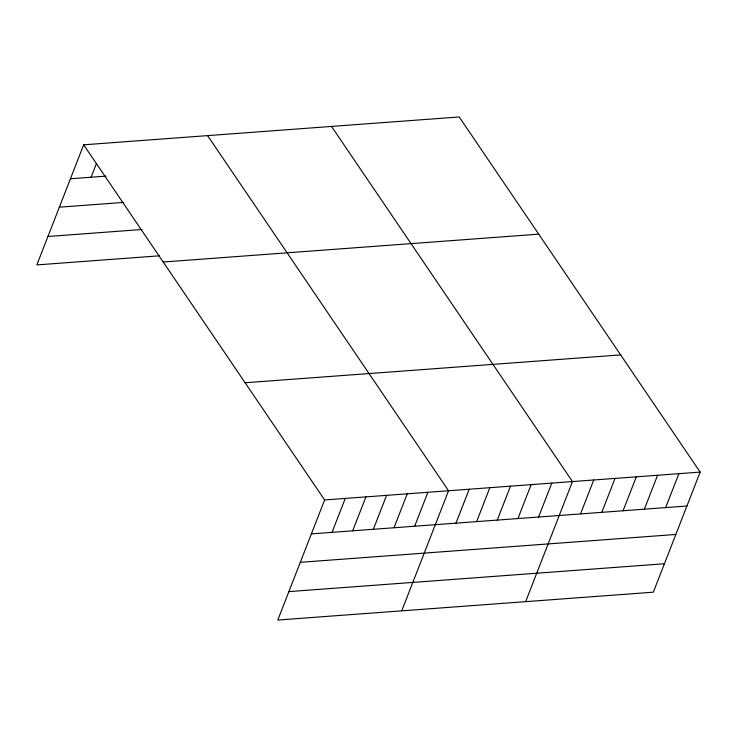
<?xml version="1.0" encoding="UTF-8"?>
<svg xmlns="http://www.w3.org/2000/svg" width="737" height="737" viewBox="0 0 737 737"><rect width="100%" height="100%" fill="white"/><g stroke="black" fill="none" stroke-linecap="round" stroke-linejoin="round"><path stroke-width="1.11" d="M83.668 144.811L324.621 499.953L277.794 620.038L653.332 592.189L700.15 472.095L459.206 116.962L83.668 144.811L36.85 264.905L159.625 255.803M91.093 177.221L96.473 163.43M332.037 532.354L345.275 498.415M352.691 530.824L365.93 496.885M373.346 529.286L386.584 495.356M394 527.756L407.239 493.818M414.655 526.227L427.893 492.288M401.72 610.853L448.547 490.759L207.594 135.626M455.963 523.159L469.202 489.23M476.618 521.63L489.847 487.691M497.272 520.092L510.501 486.162M517.927 518.562L531.156 484.633M538.581 517.033L551.81 483.094M525.647 601.659L572.465 481.565L331.521 126.432M580.516 513.919L593.746 479.99M601.797 512.344L615.027 478.405M623.078 510.759L636.307 476.83M644.359 509.184L657.588 475.254M665.64 507.609L678.869 473.67M70.439 178.75L106.008 176.115M59.356 207.18L123.613 202.417M47.933 236.476L142.029 229.493M163.181 262.013L538.719 234.154M245.108 382.752L620.637 354.902M324.621 499.953L700.15 472.095M311.382 533.883L686.921 506.024M300.3 562.313L675.838 534.463M288.876 591.608L664.415 563.75"/></g></svg>
